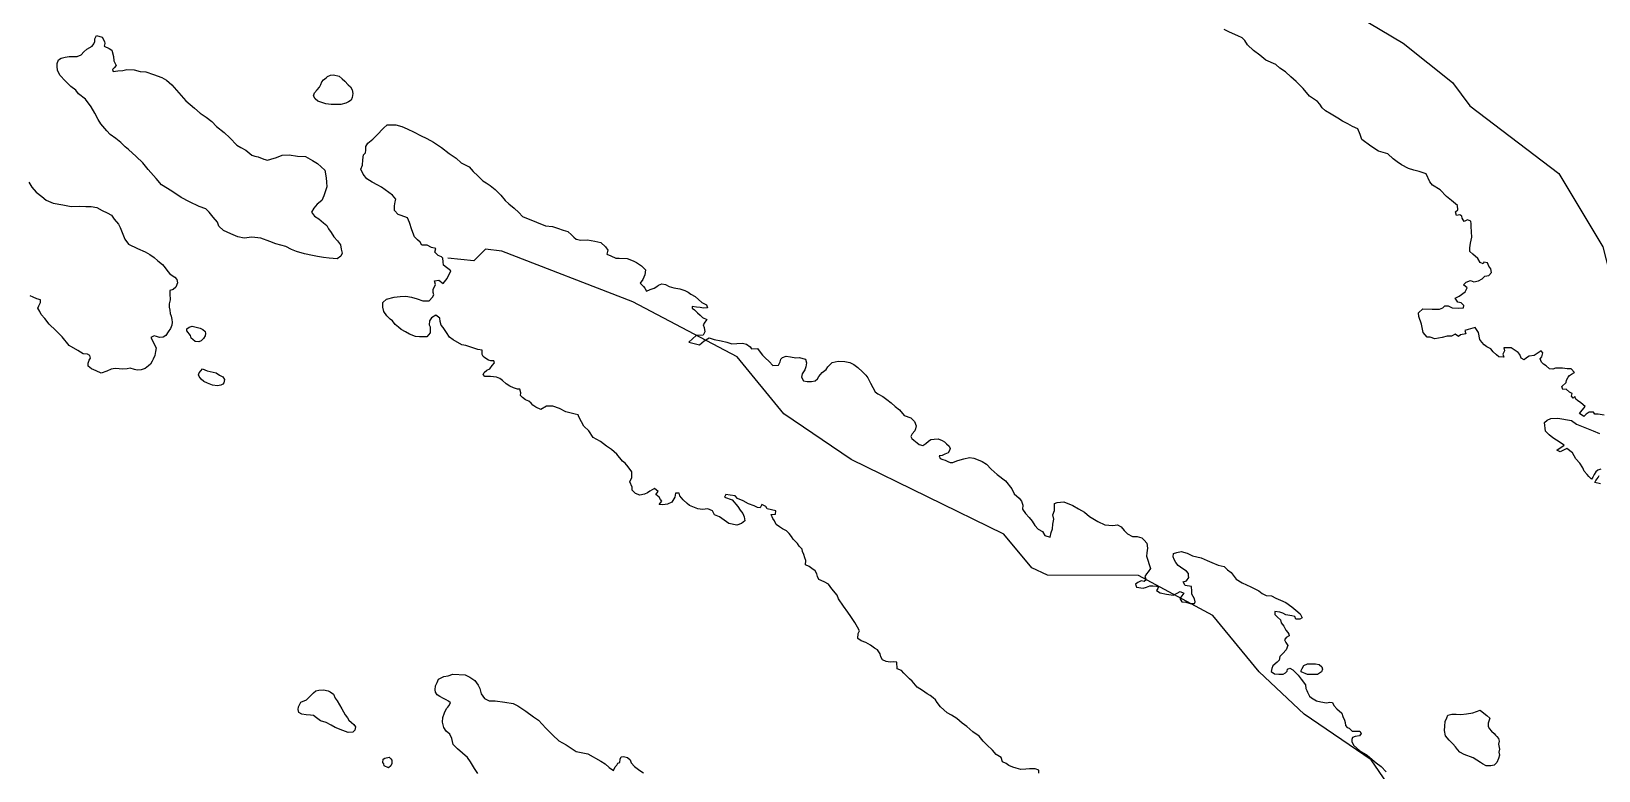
# Model space of a CAD drawing. Header units: metres. Extents: x 13.21 to 19.52, y 42.14 to 46.62.
# Drawn here: x 15.0151 to 15.2269, y 44.0714 to 44.1713 of the extents above; entities that cross this region are included whole.
import ezdxf

# ---------------------------------------------------------------- set-up
doc = ezdxf.new("R2010")
doc.units = ezdxf.units.M
doc.header["$MEASUREMENT"] = 0
doc.layers.add('CESTE', color=5, linetype='Continuous')
doc.layers.add('hr', color=9, linetype='Continuous')

msp = doc.modelspace()

# ---------------------------------------------------------------- linework, layer by layer
at = {"layer": 'CESTE'}
for points in [[(15.17957, 44.24363), (15.17959, 44.23467), (15.1758, 44.22805), (15.17582, 44.2227), (15.1774, 44.21747), (15.17396, 44.20162), (15.19283, 44.17427), (15.20048, 44.1697), (15.20717, 44.16438), (15.20951, 44.16122), (15.22152, 44.15209), (15.22748, 44.14219), (15.22972, 44.13339), (15.23223, 44.12973)], [(15.2388, 44.04534), (15.22332, 44.057), (15.21567, 44.0616), (15.20163, 44.06487), (15.19616, 44.07288), (15.1871, 44.07905), (15.181, 44.08475), (15.17477, 44.09239), (15.1647, 44.09779), (15.15242, 44.0978), (15.15029, 44.09882), (15.14651, 44.10336), (15.12587, 44.11343), (15.1168, 44.11961), (15.11048, 44.12732), (15.09636, 44.13475), (15.07868, 44.1416), (15.07647, 44.14187), (15.07488, 44.14029), (15.07138, 44.14066)]]:
    msp.add_lwpolyline(points, dxfattribs=at)
at = {"layer": 'hr'}
for points in [[(15.22764, 44.11944), (15.22685, 44.11955), (15.22637, 44.11955), (15.2262, 44.11983), (15.22563, 44.11983), (15.22522, 44.11958), (15.22491, 44.11924), (15.22429, 44.11965), (15.22507, 44.12062), (15.2245, 44.12111), (15.22404, 44.1214), (15.22382, 44.1216), (15.22369, 44.12196), (15.22347, 44.12175), (15.22322, 44.122), (15.22331, 44.12235), (15.22296, 44.12255), (15.22251, 44.12295), (15.22207, 44.1229), (15.22191, 44.12331), (15.22249, 44.12384), (15.22255, 44.12418), (15.22278, 44.12455), (15.22297, 44.12478), (15.22322, 44.12496), (15.22364, 44.12522), (15.22318, 44.12572), (15.22265, 44.12569), (15.22201, 44.12577), (15.22108, 44.12577), (15.22073, 44.12565), (15.22026, 44.12572), (15.21981, 44.12609), (15.21946, 44.12634), (15.21918, 44.12661), (15.21898, 44.12705), (15.2192, 44.1273), (15.21934, 44.12788), (15.21912, 44.12815), (15.21817, 44.12752), (15.21752, 44.12743), (15.21717, 44.12719), (15.21684, 44.12691), (15.21643, 44.12712), (15.21627, 44.12765), (15.21601, 44.12789), (15.2156, 44.12819), (15.21508, 44.12853), (15.2141, 44.12855), (15.21417, 44.12813), (15.21397, 44.12769), (15.21409, 44.12726), (15.21342, 44.12734), (15.21311, 44.1276), (15.21265, 44.12801), (15.21234, 44.12842), (15.21177, 44.12868), (15.21141, 44.12894), (15.2111, 44.12928), (15.21085, 44.12965), (15.21064, 44.13062), (15.21023, 44.13129), (15.20928, 44.13102), (15.20881, 44.13086), (15.20894, 44.13044), (15.20823, 44.13027), (15.20794, 44.13008), (15.20749, 44.13036), (15.20702, 44.13013), (15.20644, 44.13011), (15.20577, 44.12995), (15.20476, 44.12974), (15.20413, 44.12996), (15.20372, 44.12996), (15.20346, 44.1303), (15.2032, 44.1306), (15.2031, 44.13104), (15.20295, 44.13171), (15.20259, 44.13276), (15.20254, 44.13328), (15.20313, 44.13382), (15.20441, 44.13375), (15.20537, 44.13377), (15.20584, 44.13394), (15.20613, 44.13423), (15.20658, 44.13421), (15.20712, 44.13396), (15.20792, 44.13389), (15.20863, 44.13396), (15.20866, 44.13425), (15.20831, 44.1346), (15.20786, 44.13471), (15.20751, 44.13526), (15.20807, 44.13551), (15.20885, 44.13609), (15.20912, 44.13664), (15.20863, 44.13705), (15.20898, 44.13741), (15.20956, 44.13765), (15.21001, 44.13744), (15.21064, 44.13757), (15.21116, 44.13785), (15.21151, 44.13822), (15.21208, 44.13831), (15.21242, 44.13871), (15.21235, 44.13922), (15.21206, 44.13957), (15.21187, 44.14003), (15.21139, 44.14012), (15.21129, 44.13989), (15.21088, 44.14007), (15.21059, 44.1406), (15.20989, 44.14117), (15.20948, 44.14156), (15.20947, 44.14206), (15.20958, 44.14266), (15.20977, 44.14347), (15.20971, 44.14422), (15.20968, 44.14491), (15.20968, 44.14528), (15.20961, 44.14566), (15.20917, 44.14583), (15.20872, 44.14559), (15.20844, 44.14605), (15.2084, 44.14633), (15.20815, 44.14651), (15.2077, 44.14642), (15.20754, 44.14693), (15.20787, 44.1472), (15.20783, 44.14777), (15.20703, 44.14846), (15.20634, 44.14899), (15.20548, 44.14988), (15.20445, 44.15053), (15.20408, 44.15098), (15.20357, 44.15206), (15.20263, 44.15236), (15.20194, 44.15256), (15.2012, 44.15275), (15.20025, 44.15328), (15.19968, 44.15365), (15.19914, 44.15408), (15.19841, 44.15473), (15.19716, 44.15509), (15.19613, 44.1558), (15.19489, 44.1567), (15.19466, 44.15734), (15.19436, 44.15813), (15.19364, 44.15844), (15.19301, 44.15878), (15.19228, 44.15917), (15.19163, 44.15956), (15.19075, 44.16009), (15.18997, 44.16057), (15.18954, 44.16098), (15.18921, 44.16146), (15.1889, 44.16181), (15.18782, 44.16254), (15.18698, 44.16359), (15.186, 44.16453), (15.18532, 44.16513), (15.18459, 44.16584), (15.18379, 44.16632), (15.18325, 44.16681), (15.18192, 44.16742), (15.18112, 44.16809), (15.18026, 44.16871), (15.17946, 44.16947), (15.17908, 44.17006), (15.17873, 44.17043), (15.17815, 44.1707), (15.17703, 44.17118), (15.17627, 44.17153)], [(15.15124, 44.07106), (15.15124, 44.07147), (15.15076, 44.07163), (15.14997, 44.07163), (15.14949, 44.07159), (15.14879, 44.07156), (15.14816, 44.07174), (15.14771, 44.07188), (15.1472, 44.07211), (15.14681, 44.07237), (15.14634, 44.07262), (15.14614, 44.07319), (15.14548, 44.0736), (15.14497, 44.07418), (15.14423, 44.07488), (15.14372, 44.07539), (15.14319, 44.07605), (15.14233, 44.07663), (15.14153, 44.07736), (15.14089, 44.07782), (15.14016, 44.07844), (15.13945, 44.07892), (15.13885, 44.07924), (15.13795, 44.08002), (15.13752, 44.0806), (15.13729, 44.08098), (15.13697, 44.08124), (15.13656, 44.08155), (15.13614, 44.08179), (15.13553, 44.08225), (15.1348, 44.08268), (15.1341, 44.08348), (15.13378, 44.08382), (15.1333, 44.08426), (15.13298, 44.08458), (15.13269, 44.08495), (15.13211, 44.08518), (15.13206, 44.08605), (15.13161, 44.08611), (15.13117, 44.08607), (15.1306, 44.08616), (15.13011, 44.08639), (15.12989, 44.08678), (15.1298, 44.08717), (15.12945, 44.08772), (15.12903, 44.08795), (15.12849, 44.08836), (15.12788, 44.08871), (15.12725, 44.08893), (15.1268, 44.08925), (15.12684, 44.08996), (15.12702, 44.09031), (15.12673, 44.0908), (15.12639, 44.09143), (15.12582, 44.09223), (15.12541, 44.09282), (15.12483, 44.09361), (15.12416, 44.09462), (15.124, 44.09512), (15.12326, 44.09599), (15.12283, 44.09661), (15.12222, 44.0969), (15.12152, 44.09725), (15.12132, 44.09766), (15.12126, 44.09799), (15.12101, 44.0984), (15.12056, 44.09874), (15.12021, 44.099), (15.11972, 44.0992), (15.11976, 44.0998), (15.11963, 44.10018), (15.1195, 44.1006), (15.1193, 44.10103), (15.11924, 44.10133), (15.11885, 44.10172), (15.11863, 44.10208), (15.11805, 44.10268), (15.11783, 44.10303), (15.11752, 44.10344), (15.11713, 44.1038), (15.11659, 44.10408), (15.11618, 44.10435), (15.11573, 44.10465), (15.11551, 44.10516), (15.11531, 44.10548), (15.11506, 44.106), (15.11563, 44.10607), (15.1157, 44.10649), (15.11451, 44.1068), (15.11433, 44.10708), (15.11381, 44.10738), (15.11359, 44.10692), (15.11321, 44.10694), (15.11279, 44.10718), (15.112, 44.10747), (15.11127, 44.10788), (15.11053, 44.10816), (15.1102, 44.10854), (15.10951, 44.10864), (15.10893, 44.10874), (15.10877, 44.10837), (15.10981, 44.10802), (15.11056, 44.1071), (15.11089, 44.10662), (15.11122, 44.10616), (15.11141, 44.10568), (15.11149, 44.10514), (15.11104, 44.10479), (15.11042, 44.10458), (15.10936, 44.1048), (15.10807, 44.10569), (15.10743, 44.10598), (15.10715, 44.10652), (15.10651, 44.10676), (15.10577, 44.10669), (15.10517, 44.1068), (15.10405, 44.10722), (15.1037, 44.10752), (15.10319, 44.10799), (15.10274, 44.10853), (15.10264, 44.10888), (15.10214, 44.1089), (15.10203, 44.10834), (15.10164, 44.1077), (15.10105, 44.1074), (15.10041, 44.1073), (15.09994, 44.10735), (15.10029, 44.10784), (15.10009, 44.10804), (15.09994, 44.10838), (15.09949, 44.10871), (15.0998, 44.10914), (15.09929, 44.10951), (15.09869, 44.10919), (15.09837, 44.10895), (15.09795, 44.10877), (15.09733, 44.10864), (15.09674, 44.10886), (15.09629, 44.1093), (15.09627, 44.10971), (15.09595, 44.11042), (15.09625, 44.11102), (15.09622, 44.11178), (15.09572, 44.11247), (15.09534, 44.11294), (15.09499, 44.1132), (15.09423, 44.11415), (15.09348, 44.1148), (15.09281, 44.11524), (15.09198, 44.11588), (15.09101, 44.11642), (15.09041, 44.11734), (15.08974, 44.11794), (15.08944, 44.11853), (15.08909, 44.11922), (15.08896, 44.11949), (15.08858, 44.11958), (15.0882, 44.11968), (15.0873, 44.11991), (15.08648, 44.12032), (15.08554, 44.12065), (15.08471, 44.12065), (15.08393, 44.12022), (15.08324, 44.1205), (15.08287, 44.12077), (15.08261, 44.12105), (15.08232, 44.12135), (15.08188, 44.12153), (15.08146, 44.12183), (15.08117, 44.12208), (15.08123, 44.12247), (15.08109, 44.12293), (15.0808, 44.12293), (15.08022, 44.12311), (15.07974, 44.12334), (15.07926, 44.12366), (15.07875, 44.12412), (15.0784, 44.1244), (15.07795, 44.12458), (15.07713, 44.12467), (15.07639, 44.12465), (15.07613, 44.12495), (15.07627, 44.12522), (15.07664, 44.12551), (15.07703, 44.12572), (15.07734, 44.12613), (15.07769, 44.12652), (15.0776, 44.12677), (15.07719, 44.12677), (15.07687, 44.12687), (15.07639, 44.12719), (15.07613, 44.12737), (15.07601, 44.12762), (15.07601, 44.12822), (15.07543, 44.12831), (15.07463, 44.12858), (15.07381, 44.12884), (15.07326, 44.12893), (15.07209, 44.12961), (15.0716, 44.12998), (15.07119, 44.13062), (15.07074, 44.13127), (15.07045, 44.13161), (15.07035, 44.13209), (15.07029, 44.13254), (15.06973, 44.13294), (15.06918, 44.13258), (15.0689, 44.13218), (15.06885, 44.13166), (15.06896, 44.13138), (15.06896, 44.13058), (15.06851, 44.13002), (15.06755, 44.13003), (15.067, 44.13005), (15.0662, 44.13037), (15.06563, 44.13069), (15.06505, 44.13103), (15.0647, 44.13131), (15.06425, 44.1317), (15.06388, 44.13218), (15.06359, 44.13243), (15.06314, 44.13287), (15.06273, 44.13343), (15.06259, 44.13405), (15.06257, 44.13468), (15.06308, 44.13513), (15.06413, 44.13539), (15.06491, 44.13549), (15.06569, 44.13553), (15.06645, 44.13539), (15.06723, 44.13516), (15.06797, 44.13488), (15.06883, 44.13489), (15.06931, 44.13536), (15.06949, 44.13569), (15.06939, 44.13599), (15.06939, 44.1364), (15.06972, 44.13708), (15.06956, 44.13757), (15.07017, 44.13768), (15.07075, 44.13724), (15.07128, 44.13791), (15.07176, 44.13896), (15.07077, 44.13969), (15.07075, 44.14015), (15.07071, 44.14066), (15.07049, 44.14082), (15.07004, 44.141), (15.06963, 44.14144), (15.06975, 44.14194), (15.06918, 44.14208), (15.06858, 44.14242), (15.06786, 44.1424), (15.06764, 44.1428), (15.06725, 44.14312), (15.06685, 44.14355), (15.06651, 44.1445), (15.0662, 44.14547), (15.06593, 44.14611), (15.06506, 44.14641), (15.06464, 44.14656), (15.06417, 44.1471), (15.06417, 44.14772), (15.06426, 44.14827), (15.06432, 44.14863), (15.06389, 44.14914), (15.06241, 44.15024), (15.0619, 44.15051), (15.06116, 44.15092), (15.06043, 44.15138), (15.05993, 44.15202), (15.0596, 44.15266), (15.05983, 44.15322), (15.05989, 44.15394), (15.05995, 44.15462), (15.06023, 44.1549), (15.06028, 44.15526), (15.06027, 44.15573), (15.06056, 44.15621), (15.06123, 44.15673), (15.06178, 44.15725), (15.06267, 44.15823), (15.06318, 44.15867), (15.06436, 44.15867), (15.06516, 44.15842), (15.06586, 44.15812), (15.06682, 44.15769), (15.06768, 44.15723), (15.06852, 44.15684), (15.06944, 44.15634), (15.07053, 44.15558), (15.07154, 44.15479), (15.07248, 44.15418), (15.07317, 44.15351), (15.07427, 44.15297), (15.0748, 44.15234), (15.07544, 44.15178), (15.07611, 44.15108), (15.07653, 44.15084), (15.07707, 44.15047), (15.07777, 44.14992), (15.07851, 44.14916), (15.07911, 44.14845), (15.07962, 44.14799), (15.08033, 44.1474), (15.08097, 44.1468), (15.08148, 44.1463), (15.08337, 44.14553), (15.08458, 44.14502), (15.08553, 44.14495), (15.08617, 44.14469), (15.08697, 44.14445), (15.0876, 44.14424), (15.08809, 44.1438), (15.0884, 44.14349), (15.08869, 44.14323), (15.08936, 44.14307), (15.09026, 44.14312), (15.09125, 44.14296), (15.09205, 44.14275), (15.09267, 44.1422), (15.093, 44.14172), (15.09287, 44.14117), (15.09338, 44.14096), (15.09406, 44.14067), (15.09453, 44.14066), (15.0956, 44.1406), (15.09643, 44.14028), (15.09688, 44.14008), (15.09754, 44.1396), (15.09809, 44.13908), (15.09798, 44.1384), (15.09773, 44.13776), (15.09738, 44.13725), (15.09779, 44.13682), (15.09801, 44.13659), (15.0982, 44.1362), (15.09871, 44.13643), (15.09926, 44.13661), (15.09961, 44.1368), (15.09984, 44.13702), (15.10031, 44.13719), (15.10079, 44.1371), (15.10128, 44.13684), (15.10191, 44.13666), (15.10274, 44.1365), (15.10341, 44.13627), (15.10386, 44.13604), (15.10421, 44.13577), (15.10481, 44.13547), (15.10526, 44.13508), (15.10571, 44.13464), (15.10631, 44.13433), (15.10647, 44.13396), (15.10593, 44.13391), (15.10548, 44.13398), (15.10497, 44.13405), (15.1044, 44.13414), (15.1044, 44.13391), (15.10472, 44.13366), (15.10509, 44.13327), (15.10546, 44.13295), (15.1058, 44.13263), (15.10638, 44.13237), (15.10609, 44.13199), (15.10587, 44.13166), (15.10599, 44.13128), (15.10611, 44.1307), (15.10586, 44.13025), (15.10494, 44.13018), (15.10395, 44.12932), (15.10539, 44.12894), (15.10602, 44.12949), (15.10669, 44.12988), (15.10734, 44.12965), (15.10829, 44.12949), (15.10909, 44.12931), (15.10976, 44.12906), (15.11042, 44.1291), (15.1112, 44.12917), (15.11171, 44.12901), (15.11222, 44.12867), (15.11243, 44.12842), (15.11321, 44.12843), (15.11356, 44.12797), (15.11391, 44.12754), (15.11425, 44.1272), (15.1148, 44.12669), (15.11528, 44.12617), (15.11604, 44.12619), (15.11626, 44.12663), (15.11637, 44.12699), (15.11662, 44.12722), (15.1171, 44.1274), (15.1177, 44.12731), (15.1184, 44.1272), (15.11883, 44.12722), (15.11971, 44.12699), (15.11983, 44.12651), (15.11977, 44.12599), (15.1196, 44.12555), (15.11927, 44.12503), (15.11917, 44.12458), (15.11942, 44.12408), (15.11991, 44.12397), (15.12051, 44.12399), (15.121, 44.12409), (15.12131, 44.12434), (15.1215, 44.12464), (15.12196, 44.12522), (15.12196, 44.12522), (15.1225, 44.12561), (15.12273, 44.12598), (15.12333, 44.12655), (15.12413, 44.12673), (15.12503, 44.12671), (15.12569, 44.12655), (15.12624, 44.1263), (15.12678, 44.12586), (15.12739, 44.12531), (15.12786, 44.12483), (15.12812, 44.12447), (15.12851, 44.12375), (15.1288, 44.12318), (15.12911, 44.12261), (15.12949, 44.12233), (15.13016, 44.12196), (15.1307, 44.12156), (15.13128, 44.12111), (15.13181, 44.12061), (15.13239, 44.12018), (15.13304, 44.1194), (15.13396, 44.11908), (15.13443, 44.1186), (15.13466, 44.11801), (15.13456, 44.11761), (15.13449, 44.11731), (15.13414, 44.1169), (15.13392, 44.11656), (15.13408, 44.1163), (15.13436, 44.11608), (15.13481, 44.11568), (15.13506, 44.11546), (15.13557, 44.11534), (15.13596, 44.11562), (15.13631, 44.11594), (15.13666, 44.11617), (15.13711, 44.11621), (15.13763, 44.11624), (15.13816, 44.11603), (15.13851, 44.11582), (15.13877, 44.11557), (15.13912, 44.11525), (15.13925, 44.11495), (15.13918, 44.11468), (15.139, 44.11435), (15.13855, 44.11415), (15.13816, 44.11401), (15.13778, 44.11394), (15.13791, 44.11358), (15.13826, 44.11346), (15.13858, 44.11337), (15.13893, 44.11318), (15.13924, 44.11305), (15.13963, 44.11305), (15.14017, 44.11328), (15.14062, 44.1134), (15.14109, 44.11353), (15.14187, 44.11371), (15.14244, 44.11362), (15.14302, 44.1134), (15.14359, 44.11316), (15.14416, 44.1128), (15.1448, 44.11213), (15.1456, 44.1114), (15.14674, 44.11057), (15.14757, 44.1095), (15.14793, 44.10881), (15.14859, 44.10821), (15.14891, 44.10783), (15.14907, 44.10729), (15.14903, 44.10673), (15.14944, 44.10615), (15.14995, 44.1056), (15.15034, 44.1051), (15.15069, 44.10453), (15.15114, 44.10402), (15.15175, 44.1037), (15.15206, 44.10318), (15.15279, 44.10294), (15.15292, 44.10358), (15.15311, 44.10409), (15.15315, 44.10473), (15.15328, 44.10537), (15.15315, 44.10595), (15.15338, 44.10657), (15.15338, 44.10748), (15.15373, 44.10764), (15.15464, 44.10771), (15.15582, 44.10724), (15.15661, 44.10676), (15.1574, 44.10633), (15.1581, 44.10573), (15.15921, 44.10509), (15.16014, 44.10461), (15.16122, 44.10452), (15.16187, 44.10461), (15.16237, 44.10434), (15.16279, 44.10384), (15.16323, 44.1034), (15.1639, 44.10305), (15.16454, 44.10305), (15.16517, 44.10285), (15.16546, 44.10253), (15.16584, 44.10216), (15.16591, 44.10145), (15.16582, 44.10085), (15.16578, 44.10039), (15.16635, 44.0987), (15.16603, 44.09827), (15.16577, 44.09799), (15.16558, 44.09762), (15.16574, 44.09721), (15.16546, 44.09698), (15.16507, 44.09705), (15.16462, 44.09682), (15.16431, 44.09659), (15.16443, 44.09618), (15.16533, 44.09607), (15.16577, 44.0962), (15.16625, 44.09636), (15.16666, 44.09639), (15.16714, 44.09634), (15.16743, 44.09622), (15.16734, 44.096), (15.16714, 44.09575), (15.16765, 44.09545), (15.16851, 44.09524), (15.16943, 44.09511), (15.17033, 44.09563), (15.17085, 44.09537), (15.17029, 44.09466), (15.17058, 44.09423), (15.17113, 44.09419), (15.1717, 44.094), (15.17228, 44.094), (15.17237, 44.09421), (15.17228, 44.09462), (15.17208, 44.09492), (15.17193, 44.09526), (15.17193, 44.09565), (15.17186, 44.09629), (15.17104, 44.09641), (15.17075, 44.09691), (15.1712, 44.09707), (15.17151, 44.09749), (15.17149, 44.09774), (15.17145, 44.09805), (15.1712, 44.09838), (15.17082, 44.0986), (15.17041, 44.09888), (15.17006, 44.09914), (15.16977, 44.09952), (15.16951, 44.09994), (15.16939, 44.10028), (15.16945, 44.10076), (15.1699, 44.10087), (15.17048, 44.10102), (15.17127, 44.10078), (15.17203, 44.10042), (15.17318, 44.10014), (15.17398, 44.0998), (15.17462, 44.09953), (15.17548, 44.09916), (15.17628, 44.09897), (15.17675, 44.09853), (15.17724, 44.09819), (15.17752, 44.0978), (15.17793, 44.0973), (15.17873, 44.09679), (15.17988, 44.09624), (15.18099, 44.09572), (15.18144, 44.09535), (15.18198, 44.09508), (15.18267, 44.09504), (15.18326, 44.09471), (15.18392, 44.09442), (15.18464, 44.09414), (15.18543, 44.09354), (15.18596, 44.09308), (15.18654, 44.09258), (15.18682, 44.09207), (15.18651, 44.09188), (15.18596, 44.09188), (15.18583, 44.09224), (15.18542, 44.09233), (15.18462, 44.09248), (15.18421, 44.09269), (15.18383, 44.09282), (15.18313, 44.0929), (15.18315, 44.09251), (15.1835, 44.09214), (15.18389, 44.0918), (15.18401, 44.09137), (15.18436, 44.09092), (15.18462, 44.0904), (15.1849, 44.09008), (15.18503, 44.08985), (15.18509, 44.0896), (15.18468, 44.08941), (15.18445, 44.08907), (15.18461, 44.08873), (15.1849, 44.08831), (15.18465, 44.08774), (15.1842, 44.08723), (15.18381, 44.08685), (15.18374, 44.08634), (15.18343, 44.08605), (15.18285, 44.08559), (15.18275, 44.0852), (15.18265, 44.08479), (15.18308, 44.08451), (15.18367, 44.08446), (15.18425, 44.08446), (15.1846, 44.08462), (15.18482, 44.08483), (15.18483, 44.08511), (15.18515, 44.08524), (15.18559, 44.08504), (15.1863, 44.08432), (15.18671, 44.08376), (15.18728, 44.083), (15.18731, 44.08251), (15.18744, 44.08224), (15.18754, 44.08199), (15.18782, 44.08149), (15.18807, 44.08125), (15.18877, 44.08086), (15.18934, 44.0807), (15.19012, 44.08055), (15.19059, 44.08068), (15.19094, 44.08061), (15.1911, 44.08022), (15.19151, 44.07974), (15.19219, 44.07917), (15.19231, 44.07873), (15.19256, 44.07825), (15.19263, 44.0779), (15.19269, 44.07752), (15.19292, 44.07724), (15.1932, 44.07713), (15.19361, 44.07676), (15.19464, 44.07674), (15.19482, 44.07644), (15.1946, 44.07612), (15.194, 44.076), (15.19365, 44.07587), (15.19355, 44.07563), (15.19355, 44.07534), (15.19379, 44.07483), (15.19463, 44.07408), (15.19561, 44.07348), (15.19628, 44.07291), (15.19682, 44.07245), (15.19749, 44.07195), (15.19819, 44.07123)], [(15.01475, 44.15093), (15.01514, 44.15024), (15.01575, 44.14958), (15.01649, 44.14896), (15.01709, 44.14848), (15.01801, 44.14809), (15.01932, 44.14784), (15.02047, 44.14764), (15.02158, 44.14766), (15.02245, 44.14762), (15.02318, 44.14762), (15.02392, 44.1475), (15.02466, 44.14711), (15.02533, 44.14677), (15.02593, 44.14647), (15.02626, 44.14592), (15.02686, 44.14523), (15.02708, 44.14478), (15.02735, 44.14413), (15.02772, 44.1432), (15.02823, 44.14253), (15.02942, 44.14196), (15.03044, 44.1415), (15.03108, 44.14116), (15.03166, 44.14073), (15.03217, 44.14027), (15.0328, 44.13981), (15.03315, 44.13935), (15.0334, 44.13901), (15.03377, 44.1386), (15.03412, 44.13832), (15.03447, 44.13807), (15.03472, 44.13779), (15.03485, 44.13732), (15.03459, 44.13674), (15.03424, 44.13642), (15.03379, 44.13628), (15.03379, 44.13582), (15.03383, 44.13504), (15.0337, 44.13447), (15.0337, 44.13401), (15.0338, 44.13363), (15.03386, 44.13317), (15.03399, 44.1328), (15.03405, 44.13238), (15.03411, 44.132), (15.03405, 44.13161), (15.03389, 44.13115), (15.03357, 44.13069), (15.03325, 44.13021), (15.0329, 44.12998), (15.03239, 44.12993), (15.03201, 44.13007), (15.03166, 44.13014), (15.03124, 44.12993), (15.0315, 44.12942), (15.03175, 44.12886), (15.03197, 44.12853), (15.03188, 44.12806), (15.03178, 44.12751), (15.03153, 44.12702), (15.0314, 44.12672), (15.03117, 44.12634), (15.03092, 44.12609), (15.03047, 44.12573), (15.02993, 44.12557), (15.02936, 44.12553), (15.02901, 44.12562), (15.02843, 44.12578), (15.02802, 44.12571), (15.02741, 44.12566), (15.02694, 44.12569), (15.02639, 44.12575), (15.02587, 44.12566), (15.02527, 44.12539), (15.0245, 44.1251), (15.02386, 44.12543), (15.02322, 44.12571), (15.02275, 44.12608), (15.02275, 44.12648), (15.02288, 44.12688), (15.02306, 44.12715), (15.02298, 44.12749), (15.02265, 44.1277), (15.02208, 44.12773), (15.02138, 44.12816), (15.0202, 44.12887), (15.01923, 44.13001), (15.01839, 44.13086), (15.01751, 44.13175), (15.0169, 44.13248), (15.01641, 44.13302), (15.01624, 44.13346), (15.01594, 44.1339), (15.01611, 44.13423), (15.01633, 44.13468), (15.01633, 44.13501), (15.01582, 44.13516), (15.01533, 44.1354), (15.01492, 44.13556)], [(15.22718, 44.11215), (15.22679, 44.11201), (15.22654, 44.11176), (15.22631, 44.11144), (15.22611, 44.11107), (15.22592, 44.1108), (15.22558, 44.11115), (15.22537, 44.11141), (15.22496, 44.11189), (15.22476, 44.1123), (15.22435, 44.11293), (15.22383, 44.11353), (15.22337, 44.11435), (15.2226, 44.11495), (15.22172, 44.1145), (15.22126, 44.11473), (15.22224, 44.11539), (15.2212, 44.11607), (15.22069, 44.11637), (15.22023, 44.11678), (15.21971, 44.11726), (15.2196, 44.11846), (15.21995, 44.11878), (15.22043, 44.11898), (15.22138, 44.11903), (15.22321, 44.11871), (15.22392, 44.1182), (15.22614, 44.11734), (15.227, 44.11696)], [(15.22713, 44.11016), (15.22637, 44.11036), (15.22654, 44.11061), (15.22669, 44.11082), (15.22682, 44.11102), (15.22698, 44.11128)], [(15.07541, 44.07101), (15.07499, 44.07171), (15.07442, 44.0726), (15.07404, 44.07317), (15.07337, 44.07379), (15.07267, 44.07436), (15.0721, 44.07496), (15.0719, 44.07576), (15.07165, 44.07633), (15.07116, 44.07674), (15.07081, 44.07724), (15.07063, 44.07798), (15.07069, 44.07859), (15.07092, 44.07921), (15.0712, 44.07982), (15.07135, 44.07998), (15.07135, 44.07998), (15.07152, 44.08016), (15.07172, 44.08055), (15.07145, 44.0808), (15.07114, 44.08096), (15.07076, 44.08117), (15.07028, 44.08142), (15.06993, 44.08165), (15.06971, 44.08199), (15.06967, 44.08231), (15.06971, 44.08286), (15.06992, 44.08332), (15.07012, 44.08378), (15.07082, 44.08415), (15.0714, 44.08421), (15.07203, 44.08444), (15.07369, 44.08435), (15.07433, 44.08403), (15.075, 44.08358), (15.07548, 44.08297), (15.0757, 44.0825), (15.07589, 44.08177), (15.07631, 44.08116), (15.07695, 44.08085), (15.07775, 44.08085), (15.07905, 44.08067), (15.08019, 44.0805), (15.08081, 44.08016), (15.08192, 44.07945), (15.08294, 44.07869), (15.08364, 44.07822), (15.08463, 44.07716), (15.08556, 44.0762), (15.08635, 44.07542), (15.08734, 44.07489), (15.08871, 44.07398), (15.09031, 44.0737), (15.09203, 44.07269), (15.09263, 44.07233), (15.09318, 44.07184), (15.09375, 44.07144), (15.094, 44.07192), (15.0942, 44.07217), (15.09433, 44.0724), (15.09461, 44.07251), (15.09468, 44.07295), (15.09478, 44.07327), (15.09509, 44.07332), (15.09564, 44.0732), (15.09601, 44.07288), (15.09615, 44.07246), (15.09659, 44.07197), (15.09732, 44.07144), (15.09783, 44.07111)]]:
    msp.add_lwpolyline(points, dxfattribs=at)
for points in [[(15.04488, 44.15458), (15.04529, 44.15444), (15.04574, 44.15435), (15.04648, 44.15403), (15.04701, 44.15389), (15.04745, 44.15402), (15.04823, 44.15426), (15.04897, 44.15458), (15.04993, 44.1546), (15.05104, 44.15442), (15.05215, 44.1544), (15.05309, 44.15385), (15.05375, 44.15344), (15.05475, 44.15256), (15.05494, 44.15151), (15.05497, 44.15092), (15.055, 44.1503), (15.05459, 44.14906), (15.05433, 44.14846), (15.0537, 44.14796), (15.05327, 44.14739), (15.05296, 44.14686), (15.05337, 44.14634), (15.05392, 44.14597), (15.05458, 44.14544), (15.05503, 44.14508), (15.05526, 44.14462), (15.05561, 44.14411), (15.05594, 44.14355), (15.05644, 44.14297), (15.05685, 44.14246), (15.05695, 44.14187), (15.05708, 44.14134), (15.05691, 44.14093), (15.0564, 44.14054), (15.05535, 44.14063), (15.05455, 44.14072), (15.05375, 44.14088), (15.05308, 44.14102), (15.052, 44.14122), (15.0509, 44.14153), (15.05023, 44.14181), (15.04946, 44.14221), (15.04813, 44.14257), (15.0473, 44.14289), (15.04608, 44.14337), (15.04486, 44.14349), (15.04386, 44.14334), (15.04299, 44.14353), (15.04203, 44.14394), (15.04104, 44.14438), (15.04043, 44.14499), (15.04025, 44.14552), (15.03967, 44.14621), (15.0391, 44.14687), (15.03865, 44.14733), (15.03778, 44.14763), (15.03645, 44.14827), (15.03533, 44.14884), (15.03405, 44.14972), (15.03267, 44.15057), (15.03194, 44.15143), (15.03089, 44.15262), (15.03015, 44.15351), (15.02925, 44.1544), (15.0282, 44.15532), (15.02775, 44.15571), (15.02718, 44.15628), (15.0265, 44.15683), (15.02574, 44.15735), (15.02526, 44.15784), (15.02449, 44.15878), (15.02412, 44.15939), (15.02367, 44.16022), (15.02318, 44.16111), (15.02238, 44.16212), (15.02145, 44.16287), (15.0211, 44.16333), (15.0204, 44.16384), (15.01967, 44.16461), (15.01897, 44.16535), (15.01862, 44.16599), (15.01858, 44.16658), (15.01858, 44.16697), (15.01877, 44.16745), (15.01912, 44.16768), (15.01967, 44.16782), (15.02021, 44.16791), (15.02078, 44.16789), (15.02129, 44.16791), (15.02181, 44.16812), (15.02219, 44.16853), (15.02257, 44.1689), (15.02328, 44.16929), (15.02353, 44.16959), (15.02366, 44.16994), (15.02366, 44.1703), (15.02388, 44.17074), (15.02465, 44.1705), (15.02497, 44.16991), (15.02503, 44.16966), (15.02493, 44.16929), (15.02558, 44.16897), (15.02596, 44.16874), (15.02616, 44.16789), (15.02622, 44.16733), (15.02653, 44.16666), (15.02628, 44.16636), (15.02606, 44.16613), (15.02612, 44.16588), (15.02676, 44.16595), (15.02746, 44.16599), (15.02797, 44.16613), (15.02897, 44.16611), (15.02979, 44.16586), (15.03056, 44.16584), (15.03158, 44.16547), (15.03271, 44.16504), (15.03335, 44.16471), (15.03408, 44.16406), (15.03596, 44.16192), (15.03714, 44.1609), (15.03788, 44.16025), (15.03871, 44.15968), (15.03948, 44.1591), (15.04012, 44.15842), (15.04114, 44.15765), (15.0419, 44.15691), (15.04283, 44.15594), (15.0434, 44.1556), (15.04408, 44.15524), (15.04488, 44.15458)], [(15.05593, 44.1654), (15.05666, 44.16523), (15.05708, 44.16489), (15.05743, 44.16455), (15.05788, 44.16409), (15.05823, 44.16379), (15.05845, 44.16341), (15.05855, 44.16292), (15.05845, 44.16235), (15.05832, 44.16198), (15.05794, 44.16176), (15.05756, 44.1616), (15.05689, 44.16139), (15.05561, 44.16139), (15.05487, 44.1615), (15.05434, 44.16168), (15.05382, 44.16187), (15.05344, 44.16217), (15.05321, 44.1626), (15.05334, 44.16299), (15.0537, 44.16338), (15.05401, 44.16375), (15.0542, 44.16411), (15.05436, 44.16448), (15.05455, 44.16473), (15.05491, 44.16503), (15.0551, 44.16519), (15.05549, 44.16537), (15.05593, 44.1654)], [(15.03657, 44.13021), (15.0361, 44.13083), (15.0361, 44.13112), (15.03639, 44.13133), (15.0368, 44.13145), (15.03737, 44.13133), (15.03791, 44.1312), (15.03826, 44.13102), (15.03855, 44.13076), (15.03862, 44.13047), (15.03858, 44.13014), (15.03833, 44.1298), (15.03805, 44.1295), (15.0377, 44.12934), (15.03721, 44.12941), (15.0369, 44.12967), (15.03667, 44.12986), (15.03657, 44.13021)], [(15.03884, 44.12544), (15.04008, 44.12515), (15.04053, 44.12483), (15.04098, 44.12462), (15.0412, 44.12424), (15.0411, 44.12382), (15.04098, 44.12362), (15.04067, 44.12348), (15.04022, 44.12341), (15.03954, 44.1235), (15.03887, 44.12375), (15.03839, 44.124), (15.03804, 44.1243), (15.03778, 44.12464), (15.03769, 44.1249), (15.03776, 44.12517), (15.03798, 44.12543), (15.03821, 44.12572), (15.03884, 44.12544)], [(15.18671, 44.08475), (15.18671, 44.08495), (15.18684, 44.08523), (15.18706, 44.0856), (15.18754, 44.08582), (15.18799, 44.08585), (15.18862, 44.08582), (15.18914, 44.08576), (15.18948, 44.08543), (15.18958, 44.08511), (15.18946, 44.08477), (15.18891, 44.08438), (15.18753, 44.08438), (15.18671, 44.08475)], [(15.05148, 44.08068), (15.05227, 44.08096), (15.05262, 44.08135), (15.05295, 44.08167), (15.05323, 44.08192), (15.05352, 44.08219), (15.05393, 44.08229), (15.05457, 44.08231), (15.05518, 44.0822), (15.05547, 44.08205), (15.05592, 44.08174), (15.05614, 44.08121), (15.05639, 44.08082), (15.05706, 44.07975), (15.05751, 44.07897), (15.0578, 44.07855), (15.05801, 44.07824), (15.05837, 44.07791), (15.05866, 44.07766), (15.05891, 44.07734), (15.05881, 44.07689), (15.05852, 44.07661), (15.05792, 44.07656), (15.05716, 44.07683), (15.05614, 44.07725), (15.05559, 44.07756), (15.05493, 44.07791), (15.05415, 44.07814), (15.05364, 44.07855), (15.05323, 44.07885), (15.05282, 44.0789), (15.05221, 44.07896), (15.05163, 44.07905), (15.05122, 44.07926), (15.05112, 44.07967), (15.0512, 44.08004), (15.05148, 44.08068)], [(15.21218, 44.07848), (15.21199, 44.07783), (15.21196, 44.07742), (15.21212, 44.07712), (15.21244, 44.07676), (15.21279, 44.07644), (15.21297, 44.07621), (15.21314, 44.07602), (15.21336, 44.07577), (15.21345, 44.07538), (15.21338, 44.07497), (15.21348, 44.07433), (15.21342, 44.07392), (15.21348, 44.07348), (15.21335, 44.07304), (15.21312, 44.07252), (15.21277, 44.07215), (15.21232, 44.07204), (15.21172, 44.07208), (15.21121, 44.07234), (15.21095, 44.07252), (15.21044, 44.07281), (15.20993, 44.07312), (15.20872, 44.07357), (15.20815, 44.0739), (15.20784, 44.07427), (15.20755, 44.07461), (15.2072, 44.07504), (15.20669, 44.07552), (15.20621, 44.0761), (15.20605, 44.07681), (15.20609, 44.0774), (15.20615, 44.07807), (15.2064, 44.07855), (15.20654, 44.0789), (15.20705, 44.07906), (15.20765, 44.07906), (15.20829, 44.07901), (15.20903, 44.07907), (15.20991, 44.07923), (15.21088, 44.07958), (15.21139, 44.07917), (15.21177, 44.07887), (15.21218, 44.07848)], [(15.06337, 44.0718), (15.06277, 44.07205), (15.0627, 44.07232), (15.06257, 44.07253), (15.06264, 44.07294), (15.06286, 44.0731), (15.06344, 44.07322), (15.06366, 44.07301), (15.06382, 44.07283), (15.06379, 44.0726), (15.06378, 44.07239), (15.06366, 44.07205), (15.06337, 44.0718)]]:
    msp.add_lwpolyline(points, close=True, dxfattribs=at)

doc.saveas('drawing.dxf')
